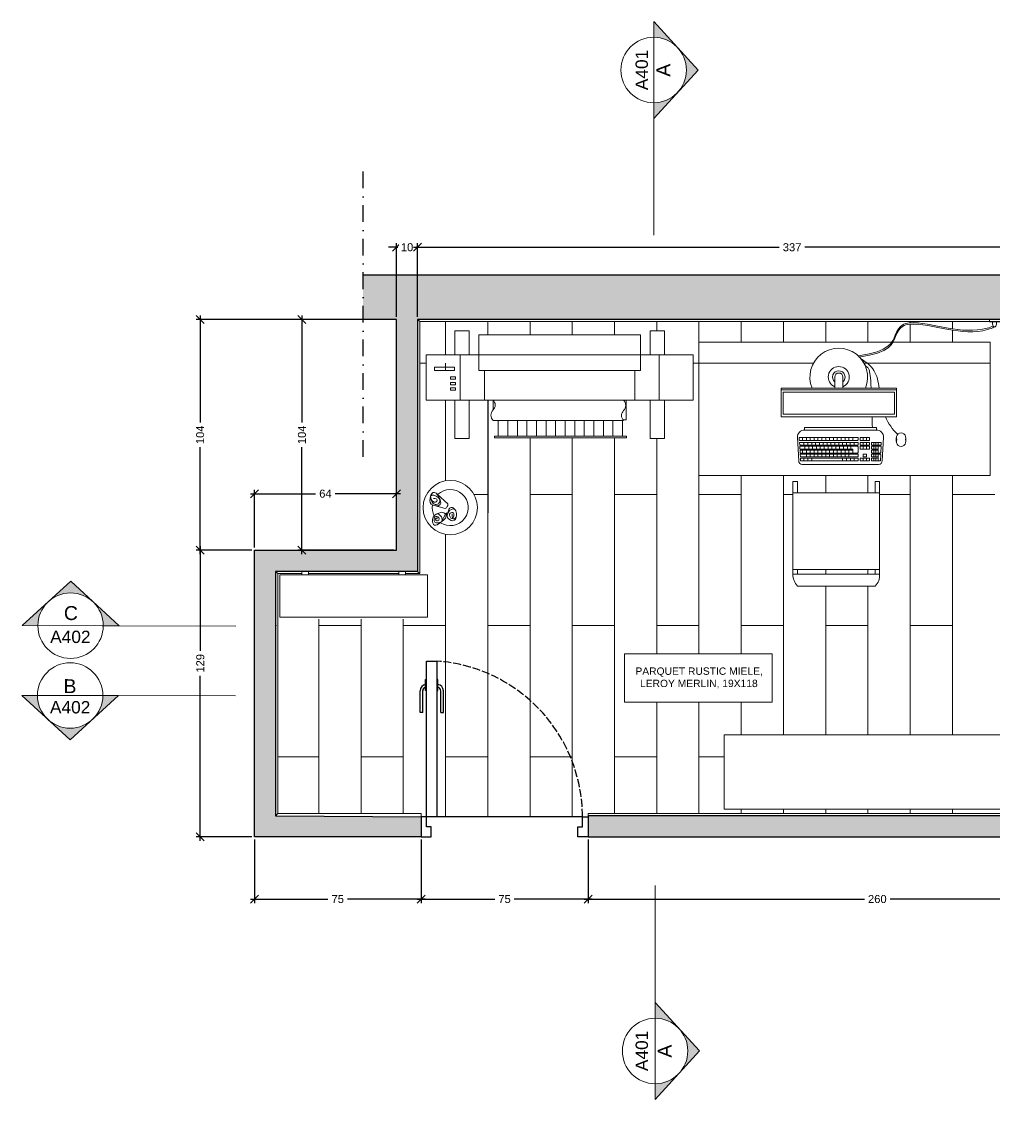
# Model space of a CAD drawing. Header units: inches. Extents: x 510 to 1880, y -819 to 1123.
# Drawn here: x 510.3 to 947.9, y 582.4 to 1067.2 of the extents above; entities that cross this region are included whole.
import ezdxf

# ---------------------------------------------------------------- set-up
doc = ezdxf.new("R2010")
doc.units = ezdxf.units.IN
doc.header["$MEASUREMENT"] = 0
doc.linetypes.add('ACAD_ISO02W100', pattern=[15, 12, -3])
doc.linetypes.add('DASHDOT', pattern=[1, 0.5, -0.25, 0, -0.25])
for name, color, linetype, lineweight in [('A-ANNO-DIMS', 3, 'Continuous', 18), ('A-ANNO-SYMB', 3, 'Continuous', 18), ('A-DETL-MCUT', 4, 'Continuous', 25), ('A-DOOR-FULL', 4, 'Continuous', 25), ('A-FURN', 8, 'Continuous', 18)]:
    doc.layers.add(name, color=color, linetype=linetype, lineweight=lineweight)
doc.layers.add('MURATURA', color=170, linetype='Continuous')
doc.layers.add('TRATTEGGIO', color=32, linetype='Continuous')
doc.styles.add('ARIAL', font='Arial.ttf')
doc.styles.get("Standard").update_dxf_attribs({"font": 'Arial.ttf'})
doc.dimstyles.new('TICK_36', dxfattribs={"dimtxt": 3.6, "dimasz": 3.6, "dimexe": 1.8, "dimexo": 1.2, "dimgap": 1.8, "dimtad": 0, "dimdec": 0, "dimzin": 0, "dimdsep": 46, "dimtxsty": 'ARIAL', "dimblk": 'OBLIQUE', "dimcen": 1.8, "dimdle": 1.8, "dimclrd": 256, "dimclrt": 256, "dimadec": 0, "dimazin": 0, "dimtfac": 1, "dimtdec": 0, "dimtmove": 1, "dimatfit": 3, "dimldrblk": 'OPEN90', "dimfxl": 1, "dimtfill": 1, "dimtolj": 1, "dimtzin": 0, "dimarcsym": 0})

# ---------------------------------------------------------------- blocks, each defined once
blk = doc.blocks.new('Sezioni')
h = blk.add_hatch(color=256)
h.dxf.hatch_style = 1
h.paths.add_polyline_path([(52264, 47221), (52418, 47221, -1), (53053, 47221), (53206, 47221), (52735, 47652)])
blk.add_lwpolyline([(52264, 47221), (53206, 47221), (52735, 47652)], close=True)
blk.add_circle((52735, 47221), 318)
blk = doc.blocks.new('_Oblique')
at = {"color": 0, "linetype": 'ByBlock', "lineweight": -2}
blk.add_line((-0.5, -0.5), (0.5, 0.5), dxfattribs=at)
blk = doc.blocks.new('*D7')
at = {"layer": 'A-ANNO-DIMS', "color": 0, "lineweight": -2, "transparency": 16777216}
for p, q in [((613.79, 829.42), (588.81, 829.42)), ((613.79, 700.49), (588.81, 700.49))]:
    blk.add_line(p, q, dxfattribs=at)
at = {"layer": 'A-ANNO-DIMS', "lineweight": -2, "transparency": 16777216}
for p, q in [((590.61, 831.22), (590.61, 784.2)), ((590.61, 698.69), (590.61, 772.99))]:
    blk.add_line(p, q, dxfattribs=at)
at = {"layer": 'Defpoints', "color": 0, "transparency": 16777216}
for p in [(590.61, 829.42), (614.99, 829.42), (614.99, 700.49)]:
    blk.add_point(p, dxfattribs=at)
at = {"layer": 'A-ANNO-DIMS', "lineweight": -2, "transparency": 16777216, "xscale": 3.6, "yscale": 3.6, "zscale": 3.6}
for p, rotation in [((590.61, 829.42), 90), ((590.61, 700.49), 270)]:
    blk.add_blockref('_Oblique', p, dxfattribs=dict(at, rotation=rotation))
at = {"layer": 'A-ANNO-DIMS', "transparency": 16777216, "insert": (590.67, 778.6), "char_height": 3.6, "attachment_point": 5, "rotation": 90, "style": 'ARIAL', "bg_fill": 3, "box_fill_scale": 1.25, "bg_fill_color": 256, "bg_fill_true_color": 13158600, "bg_fill_transparency": 0}
blk.add_mtext('\\A1;129', dxfattribs=at)
blk = doc.blocks.new('_Open90')
at = {"color": 0, "linetype": 'ByBlock', "lineweight": -2}
for p, q in [((0, 0), (-1, 0)), ((-0.5, 0.5), (0, 0)), ((0, 0), (-0.5, -0.5))]:
    blk.add_line(p, q, dxfattribs=at)
blk = doc.blocks.new('*D8')
at = {"layer": 'A-ANNO-DIMS', "color": 0, "lineweight": -2, "transparency": 16777216}
for p, q in [((677.71, 933.28), (588.81, 933.28)), ((613.79, 829.42), (588.81, 829.42))]:
    blk.add_line(p, q, dxfattribs=at)
at = {"layer": 'A-ANNO-DIMS', "lineweight": -2, "transparency": 16777216}
for p, q in [((590.61, 935.08), (590.61, 886.96)), ((590.61, 827.62), (590.61, 875.74))]:
    blk.add_line(p, q, dxfattribs=at)
at = {"layer": 'Defpoints', "color": 0, "transparency": 16777216}
for p in [(590.61, 933.28), (678.91, 933.28), (614.99, 829.42)]:
    blk.add_point(p, dxfattribs=at)
at = {"layer": 'A-ANNO-DIMS', "lineweight": -2, "transparency": 16777216, "xscale": 3.6, "yscale": 3.6, "zscale": 3.6}
for p, rotation in [((590.61, 933.28), 90), ((590.61, 829.42), 270)]:
    blk.add_blockref('_Oblique', p, dxfattribs=dict(at, rotation=rotation))
at = {"layer": 'A-ANNO-DIMS', "transparency": 16777216, "insert": (590.61, 881.35), "char_height": 3.6, "attachment_point": 5, "rotation": 90, "style": 'ARIAL', "bg_fill": 3, "box_fill_scale": 1.25, "bg_fill_color": 256, "bg_fill_true_color": 13158600, "bg_fill_transparency": 0}
blk.add_mtext('\\A1;104', dxfattribs=at)
blk = doc.blocks.new('*D9')
at = {"layer": 'A-ANNO-DIMS', "lineweight": -2, "transparency": 16777216}
for p, q in [((613.19, 854.88), (642.55, 854.88)), ((680.71, 854.88), (651.36, 854.88))]:
    blk.add_line(p, q, dxfattribs=at)
at = {"layer": 'A-ANNO-DIMS', "color": 0, "lineweight": -2, "transparency": 16777216}
for p, q in [((614.99, 830.62), (614.99, 856.68)), ((678.91, 830.62), (678.91, 856.68))]:
    blk.add_line(p, q, dxfattribs=at)
at = {"layer": 'Defpoints', "color": 0, "transparency": 16777216}
for p in [(678.91, 854.88), (614.99, 829.42), (678.91, 829.42)]:
    blk.add_point(p, dxfattribs=at)
at = {"layer": 'A-ANNO-DIMS', "lineweight": -2, "transparency": 16777216, "xscale": 3.6, "yscale": 3.6, "zscale": 3.6, "rotation": 180}
blk.add_blockref('_Oblique', (614.99, 854.88), dxfattribs=at)
at = {"layer": 'A-ANNO-DIMS', "lineweight": -2, "transparency": 16777216, "xscale": 3.6, "yscale": 3.6, "zscale": 3.6}
blk.add_blockref('_Oblique', (678.91, 854.88), dxfattribs=at)
at = {"layer": 'A-ANNO-DIMS', "transparency": 16777216, "insert": (646.95, 854.88), "char_height": 3.6, "attachment_point": 5, "style": 'ARIAL', "bg_fill": 3, "box_fill_scale": 1.25, "bg_fill_color": 256, "bg_fill_true_color": 13158600, "bg_fill_transparency": 0}
blk.add_mtext('\\A1;64', dxfattribs=at)
blk = doc.blocks.new('*D10')
at = {"layer": 'A-ANNO-DIMS', "color": 0, "lineweight": -2, "transparency": 16777216}
for p, q in [((677.71, 933.28), (634.59, 933.28)), ((677.71, 829.42), (634.59, 829.42))]:
    blk.add_line(p, q, dxfattribs=at)
at = {"layer": 'A-ANNO-DIMS', "lineweight": -2, "transparency": 16777216}
for p, q in [((636.39, 935.08), (636.39, 886.96)), ((636.39, 827.62), (636.39, 875.74))]:
    blk.add_line(p, q, dxfattribs=at)
at = {"layer": 'Defpoints', "color": 0, "transparency": 16777216}
for p in [(636.39, 933.28), (678.91, 933.28), (678.91, 829.42)]:
    blk.add_point(p, dxfattribs=at)
at = {"layer": 'A-ANNO-DIMS', "lineweight": -2, "transparency": 16777216, "xscale": 3.6, "yscale": 3.6, "zscale": 3.6}
for p, rotation in [((636.39, 933.28), 90), ((636.39, 829.42), 270)]:
    blk.add_blockref('_Oblique', p, dxfattribs=dict(at, rotation=rotation))
at = {"layer": 'A-ANNO-DIMS', "transparency": 16777216, "insert": (636.39, 881.35), "char_height": 3.6, "attachment_point": 5, "rotation": 90, "style": 'ARIAL', "bg_fill": 3, "box_fill_scale": 1.25, "bg_fill_color": 256, "bg_fill_true_color": 13158600, "bg_fill_transparency": 0}
blk.add_mtext('\\A1;104', dxfattribs=at)
blk = doc.blocks.new('*D14')
at = {"layer": 'A-ANNO-DIMS', "lineweight": -2, "transparency": 16777216}
for p, q in [((678.91, 965.71), (675.31, 965.71)), ((678.91, 965.71), (679.46, 965.71)), ((688.42, 965.71), (687.87, 965.71)), ((688.42, 965.71), (692.02, 965.71))]:
    blk.add_line(p, q, dxfattribs=at)
at = {"layer": 'A-ANNO-DIMS', "color": 0, "lineweight": -2, "transparency": 16777216}
for p, q in [((678.91, 934.48), (678.91, 967.51)), ((688.42, 934.48), (688.42, 967.51))]:
    blk.add_line(p, q, dxfattribs=at)
at = {"layer": 'Defpoints', "color": 0, "transparency": 16777216}
for p in [(678.91, 933.28), (688.42, 933.28)]:
    blk.add_point(p, dxfattribs=at)
at = {"layer": 'A-ANNO-DIMS', "lineweight": -2, "transparency": 16777216, "xscale": 3.6, "yscale": 3.6, "zscale": 3.6}
blk.add_blockref('_Oblique', (678.91, 965.71), dxfattribs=at)
at = {"layer": 'A-ANNO-DIMS', "lineweight": -2, "transparency": 16777216, "xscale": 3.6, "yscale": 3.6, "zscale": 3.6, "rotation": 180}
blk.add_blockref('_Oblique', (688.42, 965.71), dxfattribs=at)
at = {"layer": 'A-ANNO-DIMS', "transparency": 16777216, "insert": (683.67, 965.71), "char_height": 3.6, "attachment_point": 5, "style": 'ARIAL', "bg_fill": 3, "box_fill_scale": 1.25, "bg_fill_color": 256, "bg_fill_true_color": 13158600, "bg_fill_transparency": 0}
blk.add_mtext('\\A1;10', dxfattribs=at)
at = {"layer": 'Defpoints', "color": 0, "transparency": 16777216}
blk.add_point((688.42, 965.71), dxfattribs=at)
blk = doc.blocks.new('*D15')
at = {"layer": 'A-ANNO-DIMS', "lineweight": -2, "transparency": 16777216}
for p, q in [((686.62, 965.71), (851.11, 965.71)), ((1027.11, 965.71), (862.62, 965.71))]:
    blk.add_line(p, q, dxfattribs=at)
at = {"layer": 'A-ANNO-DIMS', "color": 0, "lineweight": -2, "transparency": 16777216}
for p, q in [((688.42, 934.48), (688.42, 967.51)), ((1025.31, 934.48), (1025.31, 967.51))]:
    blk.add_line(p, q, dxfattribs=at)
at = {"layer": 'Defpoints', "color": 0, "transparency": 16777216}
for p in [(1025.31, 965.71), (688.42, 933.28), (1025.31, 933.28)]:
    blk.add_point(p, dxfattribs=at)
at = {"layer": 'A-ANNO-DIMS', "lineweight": -2, "transparency": 16777216, "xscale": 3.6, "yscale": 3.6, "zscale": 3.6, "rotation": 180}
blk.add_blockref('_Oblique', (688.42, 965.71), dxfattribs=at)
at = {"layer": 'A-ANNO-DIMS', "lineweight": -2, "transparency": 16777216, "xscale": 3.6, "yscale": 3.6, "zscale": 3.6}
blk.add_blockref('_Oblique', (1025.31, 965.71), dxfattribs=at)
at = {"layer": 'A-ANNO-DIMS', "transparency": 16777216, "insert": (856.87, 965.71), "char_height": 3.6, "attachment_point": 5, "style": 'ARIAL', "bg_fill": 3, "box_fill_scale": 1.25, "bg_fill_color": 256, "bg_fill_true_color": 13158600, "bg_fill_transparency": 0}
blk.add_mtext('\\A1;337', dxfattribs=at)
blk = doc.blocks.new('*D24')
at = {"layer": 'A-ANNO-DIMS', "color": 0, "lineweight": -2, "transparency": 16777216}
for p, q in [((614.99, 699.29), (614.99, 670.76)), ((689.99, 699.29), (689.99, 670.76))]:
    blk.add_line(p, q, dxfattribs=at)
at = {"layer": 'A-ANNO-DIMS', "lineweight": -2, "transparency": 16777216}
for p, q in [((613.19, 672.56), (648.11, 672.56)), ((691.79, 672.56), (656.87, 672.56))]:
    blk.add_line(p, q, dxfattribs=at)
at = {"layer": 'Defpoints', "color": 0, "transparency": 16777216}
for p in [(614.99, 700.49), (689.99, 700.49), (689.99, 672.56)]:
    blk.add_point(p, dxfattribs=at)
at = {"layer": 'A-ANNO-DIMS', "lineweight": -2, "transparency": 16777216, "xscale": 3.6, "yscale": 3.6, "zscale": 3.6, "rotation": 180}
blk.add_blockref('_Oblique', (614.99, 672.56), dxfattribs=at)
at = {"layer": 'A-ANNO-DIMS', "lineweight": -2, "transparency": 16777216, "xscale": 3.6, "yscale": 3.6, "zscale": 3.6}
blk.add_blockref('_Oblique', (689.99, 672.56), dxfattribs=at)
at = {"layer": 'A-ANNO-DIMS', "transparency": 16777216, "insert": (652.49, 672.56), "char_height": 3.6, "attachment_point": 5, "style": 'ARIAL', "bg_fill": 3, "box_fill_scale": 1.25, "bg_fill_color": 256, "bg_fill_true_color": 13158600, "bg_fill_transparency": 0}
blk.add_mtext('\\A1;75', dxfattribs=at)
blk = doc.blocks.new('*D25')
at = {"layer": 'A-ANNO-DIMS', "color": 0, "lineweight": -2, "transparency": 16777216}
for p, q in [((689.99, 699.29), (689.99, 670.76)), ((765.06, 699.29), (765.06, 670.76))]:
    blk.add_line(p, q, dxfattribs=at)
at = {"layer": 'A-ANNO-DIMS', "lineweight": -2, "transparency": 16777216}
for p, q in [((688.19, 672.56), (723.15, 672.56)), ((766.86, 672.56), (731.9, 672.56))]:
    blk.add_line(p, q, dxfattribs=at)
at = {"layer": 'Defpoints', "color": 0, "transparency": 16777216}
for p in [(689.99, 700.49), (765.06, 700.49), (765.06, 672.56)]:
    blk.add_point(p, dxfattribs=at)
at = {"layer": 'A-ANNO-DIMS', "lineweight": -2, "transparency": 16777216, "xscale": 3.6, "yscale": 3.6, "zscale": 3.6, "rotation": 180}
blk.add_blockref('_Oblique', (689.99, 672.56), dxfattribs=at)
at = {"layer": 'A-ANNO-DIMS', "lineweight": -2, "transparency": 16777216, "xscale": 3.6, "yscale": 3.6, "zscale": 3.6}
blk.add_blockref('_Oblique', (765.06, 672.56), dxfattribs=at)
at = {"layer": 'A-ANNO-DIMS', "transparency": 16777216, "insert": (727.53, 672.56), "char_height": 3.6, "attachment_point": 5, "style": 'ARIAL', "bg_fill": 3, "box_fill_scale": 1.25, "bg_fill_color": 256, "bg_fill_true_color": 13158600, "bg_fill_transparency": 0}
blk.add_mtext('\\A1;75', dxfattribs=at)
blk = doc.blocks.new('*D26')
at = {"layer": 'A-ANNO-DIMS', "color": 0, "lineweight": -2, "transparency": 16777216}
for p, q in [((765.06, 699.29), (765.06, 670.76)), ((1025.31, 699.29), (1025.31, 670.76))]:
    blk.add_line(p, q, dxfattribs=at)
at = {"layer": 'A-ANNO-DIMS', "lineweight": -2, "transparency": 16777216}
for p, q in [((763.26, 672.56), (889.36, 672.56)), ((1027.11, 672.56), (901.02, 672.56))]:
    blk.add_line(p, q, dxfattribs=at)
at = {"layer": 'Defpoints', "color": 0, "transparency": 16777216}
for p in [(765.06, 700.49), (1025.31, 700.49), (1025.31, 672.56)]:
    blk.add_point(p, dxfattribs=at)
at = {"layer": 'A-ANNO-DIMS', "lineweight": -2, "transparency": 16777216, "xscale": 3.6, "yscale": 3.6, "zscale": 3.6, "rotation": 180}
blk.add_blockref('_Oblique', (765.06, 672.56), dxfattribs=at)
at = {"layer": 'A-ANNO-DIMS', "lineweight": -2, "transparency": 16777216, "xscale": 3.6, "yscale": 3.6, "zscale": 3.6}
blk.add_blockref('_Oblique', (1025.31, 672.56), dxfattribs=at)
at = {"layer": 'A-ANNO-DIMS', "transparency": 16777216, "insert": (895.19, 672.56), "char_height": 3.6, "attachment_point": 5, "style": 'ARIAL', "bg_fill": 3, "box_fill_scale": 1.25, "bg_fill_color": 256, "bg_fill_true_color": 13158600, "bg_fill_transparency": 0}
blk.add_mtext('\\A1;260', dxfattribs=at)

msp = doc.modelspace()

# ---------------------------------------------------------------- hatches: boundary and pattern name
at = {"layer": 'MURATURA'}
h = msp.add_hatch(color=5, dxfattribs=at)
h.dxf.hatch_style = 1
h.paths.add_polyline_path([(1034.92, 720.31), (1034.92, 720.31), (1025.31, 720.51), (1025.31, 710), (765.06, 710), (765.06, 700.49), (1025.31, 700.49), (1025.31, 622.92), (1034.92, 622.92)])
h.paths.add_polyline_path([(1025.31, 813.17), (1034.92, 813.17), (1034.92, 933.28), (1056.24, 933.28), (1056.24, 953.29), (663.88, 953.3), (663.88, 933.28), (678.91, 933.28), (678.91, 829.42), (614.99, 829.42), (614.99, 700.49), (689.99, 700.49), (689.99, 709.5), (624.5, 710), (624.5, 819.91), (688.42, 819.91), (688.42, 933.28), (1025.31, 933.28)])

# ---------------------------------------------------------------- linework, layer by layer
at = {"layer": 'A-ANNO-SYMB'}
for p, q in [((794.61, 971.08), (794.61, 1031.25)), ((606.65, 795.31), (546.48, 795.48)), ((546.3, 764.09), (606.48, 763.92)), ((795.22, 618.41), (795.22, 678.59))]:
    msp.add_line(p, q, dxfattribs=at)
at = {"layer": 'A-ANNO-SYMB', "color": 6}
msp.add_lwpolyline([(781.45, 761.08), (847.91, 761.08), (847.91, 782.86), (781.45, 782.86)], close=True, dxfattribs=at)
at = {"layer": 'A-DETL-MCUT', "color": 1}
for points in [[(663.88, 953.3), (1056.24, 953.29), (1056.24, 933.28), (1034.92, 933.28), (1034.92, 813.17), (1025.31, 813.17), (1025.31, 933.28), (688.42, 933.28), (688.42, 819.91), (624.5, 819.91), (624.5, 710), (689.99, 709.5), (689.99, 700.49), (614.99, 700.49), (614.99, 829.42), (678.91, 829.42), (678.91, 933.28), (663.88, 933.28)], [(1034.92, 622.92), (1034.92, 720.51), (1025.31, 720.51), (1025.31, 710), (765.06, 710), (765.06, 700.49), (1025.31, 700.49), (1025.31, 622.92)]]:
    msp.add_lwpolyline(points, dxfattribs=at)
at = {"layer": 'A-DOOR-FULL', "color": 6}
for p, q in [((692.04, 766.32), (692.04, 771.32)), ((692.04, 771.32), (692.49, 771.32)), ((697.5, 771.32), (697, 771.32)), ((697.5, 766.32), (697.5, 771.32)), ((689.54, 756.47), (689.54, 766.17)), ((690.74, 756.47), (690.74, 766.36)), ((692.49, 766.32), (692.04, 766.32)), ((697, 766.32), (697.5, 766.32)), ((698.8, 756.47), (698.8, 766.36)), ((700, 756.47), (700, 766.17)), ((690.74, 756.47), (689.54, 756.47)), ((698.8, 756.47), (700, 756.47))]:
    msp.add_line(p, q, dxfattribs=at)
at = {"layer": 'A-DOOR-FULL', "color": 2}
msp.add_line((762.56, 709.5), (692.49, 709.5), dxfattribs=at)
for points in [[(697, 779.57), (697, 709.5), (692.49, 709.5), (692.49, 779.57), (697, 779.57)], [(692.49, 709.5), (689.99, 709.5), (689.99, 700.49), (694.49, 700.49), (694.49, 705), (692.49, 705), (692.49, 709.5)], [(762.56, 709.5), (765.06, 709.5), (765.06, 700.49), (760.56, 700.49), (760.56, 705), (762.56, 705), (762.56, 709.5)]]:
    msp.add_lwpolyline(points, dxfattribs=at)
at = {"layer": 'A-DOOR-FULL', "color": 252, "linetype": 'ACAD_ISO02W100', "ltscale": 0.3}
msp.add_arc((692.22, 709.4), 70.34, 0.0864, 86.1093, dxfattribs=at)
at = {"layer": 'A-DOOR-FULL', "color": 6}
for centre, radius, start, end in [((692.54, 766.17), 3, 99.5941, 180), ((692.31, 766.27), 1.57, 99.7203, 183.5226), ((697, 766.17), 3, 0, 80.4059), ((697.23, 766.27), 1.57, 356.4774, 80.2797)]:
    msp.add_arc(centre, radius, start, end, dxfattribs=at)
at = {"layer": 'A-FURN', "color": 252}
for p, q in [((688.42, 933.28), (689.42, 932.28)), ((814.91, 863.01), (814.91, 923.01)), ((814.91, 923.01), (901.68, 923.01)), ((902.24, 923.01), (945.91, 923.01)), ((945.91, 923.01), (945.91, 863.01)), ((715.91, 917.34), (715.91, 910.27)), ((788.72, 917.34), (788.72, 910.27)), ((814.91, 913.58), (866.49, 913.58)), ((889.02, 913.58), (928.98, 913.58)), ((928.98, 913.58), (945.91, 913.58)), ((788.72, 910.27), (715.91, 910.27)), ((718.48, 910.27), (718.48, 896.97)), ((786.15, 910.27), (786.15, 896.97)), ((724.69, 887.8), (724.69, 880.8)), ((728.99, 887.8), (728.99, 880.8)), ((733.29, 887.8), (733.29, 880.8)), ((737.59, 887.8), (737.59, 880.8)), ((741.89, 887.8), (741.89, 880.8)), ((746.19, 887.8), (746.19, 880.8)), ((750.49, 887.8), (750.49, 880.8)), ((754.79, 887.8), (754.79, 880.8)), ((759.09, 887.8), (759.09, 880.8)), ((763.39, 887.8), (763.39, 880.8)), ((767.69, 887.8), (767.69, 880.8)), ((771.99, 887.8), (771.99, 880.8)), ((776.29, 887.8), (776.29, 880.8)), ((780.59, 887.8), (780.59, 880.8)), ((945.91, 863.01), (814.91, 863.01)), ((857.22, 818.61), (857.22, 860.29)), ((857.22, 860.29), (859.22, 860.29)), ((859.22, 860.29), (859.22, 855.27)), ((894.22, 860.29), (894.22, 855.27)), ((894.22, 860.29), (896.22, 860.29)), ((896.22, 860.29), (896.22, 817.58)), ((702.04, 850.29), (697.23, 854.63)), ((894.22, 855.27), (857.22, 855.27)), ((857.22, 855.27), (896.22, 855.27)), ((700.83, 848.26), (695.38, 849.66)), ((704.45, 848.57), (705.39, 847.44)), ((699.36, 846.52), (697.05, 845.79)), ((699.22, 842.33), (700.93, 845.62)), ((700.93, 845.62), (701.56, 846.34)), ((701.56, 846.34), (700.97, 843.89)), ((702.68, 848.17), (701.81, 845.72)), ((624.5, 819.91), (625.5, 818.91)), ((636.39, 818.41), (636.39, 819.91)), ((639.39, 819.91), (639.39, 818.41)), ((679.93, 819.91), (679.93, 818.41)), ((682.93, 818.41), (682.93, 819.91)), ((688.42, 819.91), (689.42, 818.91)), ((896.22, 820.81), (857.22, 820.81)), ((859.23, 820.81), (859.23, 818.61)), ((894.23, 820.81), (894.23, 818.61)), ((894.23, 820.81), (896.22, 820.81)), ((626.39, 799.41), (626.39, 818.41)), ((626.39, 818.41), (660.38, 818.41)), ((660.38, 818.41), (692.93, 818.41)), ((692.93, 818.41), (692.93, 799.41)), ((896.22, 818.61), (857.22, 818.61)), ((894.23, 818.61), (896.22, 818.61)), ((894.23, 813.29), (859.23, 813.29)), ((660.38, 799.41), (626.39, 799.41)), ((692.93, 799.41), (660.38, 799.41)), ((624.5, 710), (625.5, 711)), ((1024.31, 711), (765.06, 711)), ((765.06, 711), (765.06, 710))]:
    msp.add_line(p, q, dxfattribs=at)
at = {"layer": 'A-FURN', "color": 5}
for p, q in [((928.98, 923.01), (928.98, 928.42)), ((928.98, 923.01), (928.98, 928.42)), ((689.42, 913.58), (692.31, 913.58)), ((692.31, 913.58), (689.42, 913.58)), ((700.98, 910.3), (700.98, 913.58)), ((814.98, 913.58), (812.31, 913.58)), ((812.31, 913.58), (814.98, 913.58)), ((700.98, 860.66), (700.98, 896.97)), ((700.98, 860.66), (700.98, 896.97)), ((719.98, 854.58), (719.95, 896.83)), ((719.98, 795.58), (720.09, 896.83)), ((738.98, 795.58), (738.98, 879.94)), ((738.98, 854.58), (738.98, 879.94)), ((757.98, 854.58), (757.98, 879.94)), ((757.98, 795.58), (757.98, 879.94)), ((776.98, 795.58), (776.98, 879.94)), ((776.98, 854.58), (776.98, 879.94)), ((795.98, 795.58), (795.98, 879.65)), ((795.98, 854.58), (795.98, 879.65)), ((814.98, 795.58), (814.98, 863.01)), ((814.98, 854.58), (814.98, 863.01)), ((833.98, 854.58), (833.98, 863.01)), ((833.98, 795.58), (833.98, 863.01)), ((852.98, 795.58), (852.98, 863.01)), ((852.98, 854.58), (852.98, 863.01)), ((871.98, 855.27), (871.98, 863.01)), ((871.98, 855.27), (871.98, 863.01)), ((890.98, 855.27), (890.98, 863.01)), ((890.98, 855.27), (890.98, 863.01)), ((909.98, 854.58), (909.98, 863.01)), ((909.98, 795.58), (909.98, 863.01)), ((928.98, 795.58), (928.98, 863.01)), ((928.98, 854.58), (928.98, 863.01)), ((719.98, 854.58), (713.75, 854.58)), ((713.75, 854.58), (719.98, 854.58)), ((719.98, 736.58), (719.98, 854.58)), ((738.98, 854.58), (757.98, 854.58)), ((757.98, 854.58), (738.98, 854.58)), ((738.98, 736.58), (738.98, 854.58)), ((757.98, 736.58), (757.98, 854.58)), ((776.98, 854.58), (795.98, 854.58)), ((795.98, 854.58), (776.98, 854.58)), ((776.98, 736.58), (776.98, 854.58)), ((795.98, 782.86), (795.98, 854.58)), ((814.98, 854.58), (833.98, 854.58)), ((833.98, 854.58), (814.98, 854.58)), ((814.98, 782.86), (814.98, 854.58)), ((833.98, 782.86), (833.98, 854.58)), ((852.98, 854.58), (857.22, 854.58)), ((857.22, 854.58), (852.98, 854.58)), ((852.98, 746.45), (852.98, 854.58)), ((896.22, 854.58), (909.98, 854.58)), ((909.98, 854.58), (896.22, 854.58)), ((909.98, 746.45), (909.98, 854.58)), ((928.98, 854.58), (947.98, 854.58)), ((947.98, 854.58), (928.98, 854.58)), ((928.98, 746.45), (928.98, 854.58)), ((700.98, 795.58), (700.98, 836.6)), ((700.98, 736.58), (700.98, 836.6)), ((624.98, 819.43), (624.98, 819.91)), ((624.98, 819.43), (624.98, 819.91)), ((871.98, 818.61), (871.98, 820.81)), ((871.98, 818.61), (871.98, 820.81)), ((890.98, 818.61), (890.98, 820.81)), ((890.98, 818.61), (890.98, 820.81)), ((871.98, 795.58), (871.98, 813.29)), ((871.98, 746.45), (871.98, 813.29)), ((890.98, 795.58), (890.98, 813.29)), ((890.98, 746.45), (890.98, 813.29)), ((624.98, 795.58), (624.5, 795.58)), ((624.5, 795.58), (624.98, 795.58)), ((643.98, 795.58), (643.98, 798.41)), ((643.98, 736.58), (643.98, 798.41)), ((643.98, 795.58), (662.98, 795.58)), ((662.98, 795.58), (643.98, 795.58)), ((643.98, 711), (643.98, 795.58)), ((662.98, 795.58), (662.98, 798.41)), ((662.98, 736.58), (662.98, 798.41)), ((662.98, 711), (662.98, 795.58)), ((681.98, 795.58), (681.98, 798.41)), ((681.98, 736.58), (681.98, 798.41)), ((681.98, 795.58), (700.98, 795.58)), ((700.98, 795.58), (681.98, 795.58)), ((681.98, 711), (681.98, 795.58)), ((700.98, 709.5), (700.98, 795.58)), ((719.98, 795.58), (738.98, 795.58)), ((719.98, 709.5), (719.98, 795.58)), ((738.98, 795.58), (719.98, 795.58)), ((738.98, 709.5), (738.98, 795.58)), ((757.98, 795.58), (776.98, 795.58)), ((776.98, 795.58), (757.98, 795.58)), ((757.98, 709.5), (757.98, 795.58)), ((776.98, 711), (776.98, 795.58)), ((795.98, 795.58), (814.98, 795.58)), ((814.98, 795.58), (795.98, 795.58)), ((795.98, 782.86), (795.98, 795.58)), ((814.98, 782.86), (814.98, 795.58)), ((833.98, 795.58), (852.98, 795.58)), ((852.98, 795.58), (833.98, 795.58)), ((833.98, 782.86), (833.98, 795.58)), ((852.98, 746.45), (852.98, 795.58)), ((871.98, 795.58), (890.98, 795.58)), ((890.98, 795.58), (871.98, 795.58)), ((871.98, 746.45), (871.98, 795.58)), ((890.98, 746.45), (890.98, 795.58)), ((909.98, 795.58), (928.98, 795.58)), ((928.98, 795.58), (909.98, 795.58)), ((909.98, 746.45), (909.98, 795.58)), ((928.98, 746.45), (928.98, 795.58)), ((795.98, 736.58), (795.98, 761.08)), ((795.98, 711), (795.98, 761.08)), ((814.98, 736.58), (814.98, 761.08)), ((814.98, 711), (814.98, 761.08)), ((833.98, 746.45), (833.98, 761.08)), ((833.98, 746.45), (833.98, 761.08)), ((625.5, 736.58), (643.98, 736.58)), ((643.98, 736.58), (625.5, 736.58)), ((643.98, 711), (643.98, 736.58)), ((662.98, 736.58), (681.98, 736.58)), ((681.98, 736.58), (662.98, 736.58)), ((662.98, 711), (662.98, 736.58)), ((681.98, 711), (681.98, 736.58)), ((700.98, 736.58), (719.98, 736.58)), ((719.98, 736.58), (700.98, 736.58)), ((700.98, 709.5), (700.98, 736.58)), ((719.98, 709.5), (719.98, 736.58)), ((738.98, 736.58), (757.98, 736.58)), ((757.98, 736.58), (738.98, 736.58)), ((738.98, 709.5), (738.98, 736.58)), ((757.98, 709.5), (757.98, 736.58)), ((776.98, 736.58), (795.98, 736.58)), ((795.98, 736.58), (776.98, 736.58)), ((776.98, 711), (776.98, 736.58)), ((795.98, 711), (795.98, 736.58)), ((814.98, 736.58), (826.3, 736.58)), ((826.3, 736.58), (814.98, 736.58)), ((814.98, 711), (814.98, 736.58)), ((833.98, 711), (833.98, 713.02)), ((833.98, 711), (833.98, 713.02)), ((852.98, 711), (852.98, 713.02)), ((852.98, 711), (852.98, 713.02)), ((871.98, 711), (871.98, 713.02)), ((871.98, 711), (871.98, 713.02)), ((890.98, 711), (890.98, 713.02)), ((890.98, 711), (890.98, 713.02)), ((909.98, 711), (909.98, 713.02)), ((909.98, 711), (909.98, 713.02)), ((928.98, 711), (928.98, 713.02)), ((928.98, 711), (928.98, 713.02)), ((624.98, 710), (624.98, 710.48)), ((624.98, 710), (624.98, 710.48))]:
    msp.add_line(p, q, dxfattribs=at)
at = {"layer": 'A-FURN', "color": 3}
for p, q in [((876.01, 902.35), (876.01, 907.32)), ((879.7, 907.32), (879.7, 902.35)), ((903.82, 902.35), (851.9, 902.35)), ((851.9, 902.35), (851.9, 889.44)), ((903.82, 902.35), (903.82, 889.44)), ((903.82, 901.52), (851.9, 901.52)), ((902.86, 900.6), (852.86, 900.6)), ((852.86, 900.6), (852.86, 890.61)), ((902.86, 900.6), (902.86, 890.61)), ((903.82, 889.44), (851.9, 889.44)), ((902.86, 890.61), (852.86, 890.61)), ((862.44, 884.66), (894.79, 884.66)), ((862.44, 884.66), (862.44, 883.52)), ((862.44, 883.52), (894.79, 883.52)), ((894.79, 884.66), (894.79, 883.52)), ((859.27, 880.18), (859.84, 869.61)), ((860.06, 879.95), (860.11, 879.04)), ((860.24, 880.14), (886.34, 880.14)), ((860.25, 877.76), (860.3, 876.85)), ((860.29, 878.87), (886.34, 878.87)), ((860.43, 877.95), (886.34, 877.95)), ((861.54, 878.87), (861.54, 880.14)), ((862.17, 876.68), (862.17, 877.95)), ((863.3, 878.87), (863.3, 880.14)), ((863.93, 876.68), (863.93, 877.95)), ((865.04, 878.87), (865.04, 880.14)), ((865.67, 876.68), (865.67, 877.95)), ((866.77, 878.87), (866.77, 880.14)), ((867.4, 876.68), (867.4, 877.95)), ((868.51, 878.87), (868.51, 880.14)), ((869.14, 876.68), (869.14, 877.95)), ((870.25, 878.87), (870.25, 880.14)), ((870.88, 876.68), (870.88, 877.95)), ((871.98, 878.87), (871.98, 880.14)), ((872.61, 876.68), (872.61, 877.95)), ((873.72, 878.87), (873.72, 880.14)), ((874.35, 876.68), (874.35, 877.95)), ((875.46, 878.87), (875.46, 880.14)), ((876.09, 876.68), (876.09, 877.95)), ((877.19, 878.87), (877.19, 880.14)), ((877.82, 876.68), (877.82, 877.95)), ((878.93, 878.87), (878.93, 880.14)), ((879.56, 876.68), (879.56, 877.95)), ((880.67, 878.87), (880.67, 880.14)), ((881.3, 876.68), (881.3, 877.95)), ((882.4, 878.87), (882.4, 880.14)), ((883.03, 876.68), (883.03, 877.95)), ((884.14, 878.87), (884.14, 880.14)), ((884.77, 876.68), (884.77, 877.95)), ((886.52, 879.05), (886.52, 879.96)), ((886.52, 876.86), (886.52, 877.77)), ((887.44, 879.05), (887.44, 879.96)), ((887.44, 876.86), (887.44, 877.77)), ((887.62, 880.14), (891.54, 880.14)), ((887.62, 878.87), (891.54, 878.87)), ((887.62, 877.95), (891.54, 877.95)), ((888.86, 878.87), (888.86, 880.14)), ((888.86, 876.68), (888.86, 877.95)), ((890.29, 878.87), (890.29, 880.14)), ((890.29, 876.68), (890.29, 877.95)), ((891.72, 879.05), (891.72, 879.96)), ((891.72, 876.86), (891.72, 877.77)), ((892.64, 876.86), (892.64, 877.77)), ((892.82, 877.95), (896.8, 877.95)), ((893.61, 876.68), (893.61, 877.95)), ((894.59, 876.68), (894.59, 877.95)), ((895.57, 876.68), (895.57, 877.95)), ((896.98, 877.76), (896.94, 876.85)), ((897.96, 880.18), (897.39, 869.61)), ((903.74, 878.3), (903.74, 880.07)), ((908, 880.07), (908, 878.3)), ((860.35, 876.01), (860.4, 875.1)), ((860.44, 874.25), (860.49, 873.34)), ((860.48, 876.68), (886.34, 876.68)), ((860.53, 876.2), (886.34, 876.2)), ((860.57, 874.93), (884.14, 874.93)), ((860.62, 874.44), (884.14, 874.44)), ((860.67, 873.17), (886.34, 873.17)), ((860.72, 872.68), (886.34, 872.68)), ((861.54, 873.17), (861.54, 874.44)), ((862.62, 874.93), (862.62, 876.2)), ((863.3, 873.17), (863.3, 874.44)), ((863.3, 871.41), (863.3, 872.68)), ((864.35, 874.93), (864.35, 876.2)), ((865.04, 873.17), (865.04, 874.44)), ((865.04, 871.41), (865.04, 872.68)), ((866.09, 874.93), (866.09, 876.2)), ((866.77, 873.17), (866.77, 874.44)), ((866.77, 871.41), (866.77, 872.68)), ((867.83, 874.93), (867.83, 876.2)), ((868.51, 873.17), (868.51, 874.44)), ((868.51, 871.41), (868.51, 872.68)), ((869.56, 874.93), (869.56, 876.2)), ((870.25, 873.17), (870.25, 874.44)), ((870.25, 871.41), (870.25, 872.68)), ((871.3, 874.93), (871.3, 876.2)), ((871.98, 873.17), (871.98, 874.44)), ((871.98, 871.41), (871.98, 872.68)), ((873.03, 874.93), (873.03, 876.2)), ((873.72, 873.17), (873.72, 874.44)), ((873.72, 871.41), (873.72, 872.68)), ((874.77, 874.93), (874.77, 876.2)), ((875.46, 873.17), (875.46, 874.44)), ((875.46, 871.41), (875.46, 872.68)), ((876.51, 874.93), (876.51, 876.2)), ((877.19, 873.17), (877.19, 874.44)), ((877.19, 871.41), (877.19, 872.68)), ((878.24, 874.93), (878.24, 876.2)), ((878.93, 873.17), (878.93, 874.44)), ((878.93, 871.41), (878.93, 872.68)), ((879.98, 874.93), (879.98, 876.2)), ((880.67, 873.17), (880.67, 874.44)), ((880.67, 871.41), (880.67, 872.68)), ((881.72, 874.93), (881.72, 876.2)), ((882.4, 873.17), (882.4, 874.44)), ((882.4, 871.41), (882.4, 872.68)), ((883.23, 874.93), (883.23, 876.2)), ((884.14, 873.17), (884.14, 874.93)), ((886.52, 873.35), (886.52, 876.02)), ((887.44, 875.11), (887.44, 876.02)), ((887.62, 876.68), (891.54, 876.68)), ((887.62, 876.2), (891.54, 876.2)), ((887.62, 874.93), (891.54, 874.93)), ((888.86, 874.93), (888.86, 876.2)), ((889.04, 872.68), (890.11, 872.68)), ((890.29, 874.93), (890.29, 876.2)), ((891.72, 875.11), (891.72, 876.02)), ((892.64, 875.11), (892.64, 876.02)), ((892.64, 873.35), (892.64, 874.26)), ((892.82, 876.68), (896.76, 876.68)), ((892.82, 876.2), (896.71, 876.2)), ((892.82, 874.93), (895.57, 874.93)), ((892.82, 874.44), (895.57, 874.44)), ((892.82, 873.17), (896.57, 873.17)), ((892.82, 872.68), (896.52, 872.68)), ((893.61, 874.93), (893.61, 876.2)), ((893.61, 873.17), (893.61, 874.44)), ((893.61, 871.41), (893.61, 872.68)), ((894.59, 874.93), (894.59, 876.2)), ((894.59, 873.17), (894.59, 874.44)), ((894.59, 871.41), (894.59, 872.68)), ((895.57, 873.17), (895.57, 876.2)), ((895.57, 869.66), (895.57, 872.68)), ((896.89, 876.01), (896.75, 873.34)), ((860.54, 872.49), (860.59, 871.58)), ((860.63, 870.74), (860.68, 869.83)), ((860.76, 871.41), (886.34, 871.41)), ((860.81, 870.93), (886.34, 870.93)), ((860.86, 869.66), (886.34, 869.66)), ((861.43, 868.03), (895.8, 868.03)), ((862.21, 869.66), (862.21, 870.93)), ((863.97, 869.66), (863.97, 870.93)), ((865.71, 869.66), (865.71, 870.93)), ((879.6, 869.66), (879.6, 870.93)), ((881.34, 869.66), (881.34, 870.93)), ((883.07, 869.66), (883.07, 870.93)), ((884.81, 869.66), (884.81, 870.93)), ((886.52, 871.59), (886.52, 872.5)), ((886.52, 869.84), (886.52, 870.75)), ((887.44, 869.84), (887.44, 870.75)), ((887.62, 870.93), (891.54, 870.93)), ((887.62, 869.66), (891.54, 869.66)), ((888.86, 871.59), (888.86, 872.5)), ((888.86, 869.66), (888.86, 870.93)), ((889.04, 871.41), (890.11, 871.41)), ((890.29, 871.59), (890.29, 872.5)), ((890.29, 869.66), (890.29, 870.93)), ((891.72, 869.84), (891.72, 870.75)), ((892.64, 871.59), (892.64, 872.5)), ((892.64, 869.84), (892.64, 870.75)), ((892.82, 871.41), (895.57, 871.41)), ((892.82, 870.93), (895.57, 870.93)), ((892.82, 869.66), (896.38, 869.66)), ((893.61, 869.66), (893.61, 870.93)), ((894.59, 869.66), (894.59, 870.93)), ((896.7, 872.49), (896.56, 869.83))]:
    msp.add_line(p, q, dxfattribs=at)
at = {"layer": 'A-FURN', "color": 252}
for points in [[(1024.31, 932.28), (1024.31, 932.28), (689.42, 932.28), (689.42, 932.28), (689.42, 819.91), (689.42, 818.91), (682.93, 818.91)], [(705.13, 917.34), (705.13, 928.19), (711.64, 928.19), (711.64, 917.34)], [(799.49, 917.34), (799.49, 928.19), (792.99, 928.19), (792.99, 917.34)], [(711.64, 896.97), (711.64, 879.65), (705.13, 879.65), (705.13, 896.97)], [(780.83, 888.06), (782.25, 888.06), (782.25, 896.97), (722.37, 896.97), (722.37, 892.54)], [(792.99, 896.97), (792.99, 879.65), (799.49, 879.65), (799.49, 896.97)], [(636.39, 818.91), (625.5, 818.91), (625.5, 818.91), (625.5, 711), (625.5, 711), (689.99, 711), (689.99, 709.5)], [(679.93, 818.91), (639.39, 818.91)]]:
    msp.add_lwpolyline(points, dxfattribs=at)
for points in [[(788.72, 917.34), (715.91, 917.34), (715.91, 926.26), (788.72, 926.26)], [(812.31, 917.34), (692.31, 917.34), (692.31, 896.97), (812.31, 896.97)], [(692.31, 917.34), (707.52, 917.34), (707.52, 896.97), (692.31, 896.97)], [(812.31, 917.34), (797.1, 917.34), (797.1, 896.97), (812.31, 896.97)], [(704.94, 911.73), (695.95, 911.73), (695.95, 910.3), (704.94, 910.3)], [(705.43, 907.43), (703.21, 907.43), (703.21, 906.39), (705.43, 906.39)], [(705.43, 904.96), (703.21, 904.96), (703.21, 903.91), (705.43, 903.91)], [(705.43, 902.48), (703.21, 902.48), (703.21, 901.44), (705.43, 901.44)], [(782.31, 880.8), (722.97, 880.8), (722.97, 879.94), (782.31, 879.94)], [(977.46, 713.02), (977.46, 746.45), (826.3, 746.45), (826.3, 713.02)]]:
    msp.add_lwpolyline(points, close=True, dxfattribs=at)
msp.add_lwpolyline([(722.37, 887.8), (781.07, 887.8, -0.424527), (781.07, 892.23, 0.404946), (781.07, 896.97), (722.37, 896.97, -0.424527), (722.37, 892.54, 0.404946)], format="xyb", close=True, dxfattribs=at)
msp.add_circle((703.09, 848.63), 12.21, dxfattribs=at)
at = {"layer": 'A-FURN', "color": 3}
for centre, radius, start, end in [((877.86, 907.32), 12.98, 337.4598, 202.5402), ((877.86, 907.32), 4.73, 292.9581, 247.0419), ((877.86, 907.32), 2.81, 311.0987, 228.9013), ((877.86, 907.32), 1.84, 0, 180), ((862.44, 880.35), 3.17, 90, 183.0941), ((894.79, 880.35), 3.17, 356.9059, 90), ((860.24, 879.96), 0.18, 90, 183.0941), ((860.29, 879.05), 0.18, 183.0941, 270), ((860.43, 877.77), 0.18, 90, 183.0941), ((886.34, 879.96), 0.18, 360, 90), ((886.34, 879.05), 0.18, 270, 360), ((886.34, 877.77), 0.18, 360, 90), ((887.62, 879.96), 0.18, 90, 180), ((887.62, 879.05), 0.18, 180, 270), ((887.62, 877.77), 0.18, 90, 180), ((891.54, 879.96), 0.18, 360, 90), ((891.54, 879.05), 0.18, 270, 360), ((891.54, 877.77), 0.18, 360, 90), ((892.82, 877.77), 0.18, 90, 180), ((896.8, 877.77), 0.18, 356.9059, 90), ((905.87, 880.07), 2.13, 335.5382, 204.4618), ((905.87, 878.3), 2.13, 155.5382, 24.4618), ((860.48, 876.86), 0.18, 183.0941, 270), ((860.53, 876.02), 0.18, 90, 183.0941), ((860.57, 875.11), 0.18, 183.0941, 270), ((860.62, 874.26), 0.18, 90, 183.0941), ((860.67, 873.35), 0.18, 183.0941, 270), ((860.72, 872.5), 0.18, 90, 183.0941), ((886.34, 876.86), 0.18, 270, 360), ((886.34, 876.02), 0.18, 360, 90), ((886.34, 873.35), 0.18, 270, 360), ((886.34, 872.5), 0.18, 360, 90), ((887.62, 876.86), 0.18, 180, 270), ((887.62, 876.02), 0.18, 90, 180), ((887.62, 875.11), 0.18, 180, 270), ((889.04, 872.5), 0.18, 90, 180), ((890.11, 872.5), 0.18, 360, 90), ((891.54, 876.86), 0.18, 270, 360), ((891.54, 876.02), 0.18, 360, 90), ((891.54, 875.11), 0.18, 270, 360), ((892.82, 876.86), 0.18, 180, 270), ((892.82, 876.02), 0.18, 90, 180), ((892.82, 875.11), 0.18, 180, 270), ((892.82, 874.26), 0.18, 90, 180), ((892.82, 873.35), 0.18, 180, 270), ((892.82, 872.5), 0.18, 90, 180), ((896.52, 872.5), 0.18, 356.9059, 90), ((896.57, 873.35), 0.18, 270, 356.9059), ((896.71, 876.02), 0.18, 356.9059, 90), ((896.76, 876.86), 0.18, 270, 356.9059), ((861.43, 869.61), 1.59, 180, 270), ((860.76, 871.59), 0.18, 183.0941, 270), ((860.81, 870.75), 0.18, 90, 183.0941), ((860.86, 869.84), 0.18, 183.0941, 270), ((886.34, 871.59), 0.18, 270, 360), ((886.34, 870.75), 0.18, 360, 90), ((886.34, 869.84), 0.18, 270, 360), ((887.62, 870.75), 0.18, 90, 180), ((887.62, 869.84), 0.18, 180, 270), ((889.04, 871.59), 0.18, 180, 270), ((890.11, 871.59), 0.18, 270, 360), ((891.54, 870.75), 0.18, 360, 90), ((891.54, 869.84), 0.18, 270, 360), ((892.82, 871.59), 0.18, 180, 270), ((892.82, 870.75), 0.18, 90, 180), ((892.82, 869.84), 0.18, 180, 270), ((895.8, 869.61), 1.59, 270, 0), ((896.38, 869.84), 0.18, 270, 356.9059)]:
    msp.add_arc(centre, radius, start, end, dxfattribs=at)
at = {"layer": 'A-FURN', "color": 252}
for centre, radius, start, end in [((696.84, 853.26), 2.63, 122.6161, 169.5121), ((703.09, 848.63), 8.13, 236.7422, 134.2089), ((703.09, 848.63), 8.13, 171.5904, 207.1103), ((700.15, 850.03), 1.9, 291.0971, 7.4117), ((703.91, 846.9), 1.78, 69.6912, 134.1581), ((699.3, 844.61), 1.91, 30.9968, 88.265), ((865.29, 818.61), 8.07, 180, 221.3123), ((889.49, 818.1), 6.75, 314.5911, 4.3972)]:
    msp.add_arc(centre, radius, start, end, dxfattribs=at)
at = {"layer": 'A-FURN', "color": 3}
for points, knots in [([(887.91, 915.54), (890.25, 914.04), (894.57, 910.61), (895.63, 905.27), (896.02, 902.35)], [0.0415162, 0.0415162, 0.0415162, 0.0415162, 0.124418, 0.2136337, 0.2136337, 0.2136337, 0.2136337]), ([(887.91, 915.54), (890.4, 910.67), (891.3, 913.28), (892.14, 907.42), (892.42, 902.35)], [0.0415162, 0.0415162, 0.0415162, 0.0415162, 0.124418, 0.1745583, 0.1745583, 0.1745583, 0.1745583])]:
    msp.add_open_spline(points, degree=3, knots=knots, dxfattribs=at)
for points in [[(892.87, 889.44), (892.9, 887.97), (892.94, 886.37), (892.97, 884.66)], [(898.84, 889.44), (900.15, 886.43), (901.99, 883.73), (904.36, 881.57)]]:
    msp.add_open_spline(points, degree=3, dxfattribs=at)
at = {"layer": 'A-FURN', "color": 252}
for points in [[(694.24, 853.74), (694.49, 850.23), (698.58, 849.98), (695.42, 855.48), (694.24, 853.74)], [(694.24, 853.74), (694.96, 851.03), (696.82, 849.97), (698.39, 851.24), (697.71, 853.19), (694.24, 853.74), (696.52, 851.03), (697.25, 852.13), (695.63, 852.77)], [(697, 843.42), (697.24, 844), (696.71, 843.85), (696.71, 842.82), (697.98, 842.99), (697.98, 844.09), (696.15, 844.45), (695.91, 843.49), (696.13, 842.08), (697.81, 841.84), (699.42, 842.56), (697.6, 845.75), (695.12, 843.28), (695.6, 841.09), (700.98, 843.88)], [(703.97, 845.77), (704.17, 843.89), (704.52, 846.22), (703.03, 846.12), (703.42, 843.94), (705.31, 843.84), (704.86, 847.91), (702.43, 846.87), (702.13, 843.74), (704.96, 842.9), (705.91, 845.03)]]:
    msp.add_spline(points, degree=3, dxfattribs=at)
at = {"layer": 'TRATTEGGIO', "color": 4, "linetype": 'DASHDOT', "ltscale": 15}
msp.add_line((663.88, 871.44), (663.88, 1000.82), dxfattribs=at)

# ---------------------------------------------------------------- block references
at = {"layer": 'A-ANNO-SYMB', "yscale": 0.04628965906698861, "zscale": 0.04628965906698861}
for p, xscale, rotation in [((-1391.23, -1395.67), -0.04628965906698861, 270), ((2967.14, -1397.29), -0.04628965906698866, 359.8362413498016), ((-1902.7, 2956.93), -0.04628965906698866, 179.8362413498016), ((-1390.61, -1836.85), -0.04628965906698861, 270)]:
    msp.add_blockref('Sezioni', p, dxfattribs=dict(at, xscale=xscale, rotation=rotation))

# ---------------------------------------------------------------- texts
at = {"layer": 'A-ANNO-SYMB'}
for s, height, rotation, p in [('A401', 5.562, 90, (792.01, 1036.38)), ('A', 6.27, 90, (802.08, 1042.42)), ('C', 6.27, 359.6725, (529.3, 798.07)), ('A402', 5.562, 359.8362, (523.15, 787.75)), ('B', 6.27, 359.6725, (529.12, 765.2)), ('A402', 5.562, 359.8362, (523.05, 756.09)), ('A401', 5.562, 90, (792.03, 595.2)), ('A', 6.27, 90, (802.7, 601.24))]:
    msp.add_text(s, height=height, rotation=rotation, dxfattribs=at).set_placement(p)
at = {"layer": 'A-ANNO-SYMB', "color": 3, "insert": (781.06, 776.73), "char_height": 3.3105, "attachment_point": 1}
msp.add_mtext_dynamic_manual_height_columns('\\pi5.33784;{\\C256;PARQUET RUSTIC MIELE, \\P\\pi7.39277;LEROY MERLIN, 19X118}', width=66.4523, gutter_width=1, heights=[0], dxfattribs=at)

# ---------------------------------------------------------------- next in the draw order: dimensions: what is measured, and where the dimension line sits
at = {"layer": 'A-ANNO-DIMS'}
dim = msp.add_linear_dim(base=(590.61, 829.42), p1=(614.99, 700.49), p2=(614.99, 829.42), angle=90, dimstyle='TICK_36', dxfattribs=at)
dim.commit()
dim.dimension.update_dxf_attribs({"geometry": '*D7', "text_midpoint": (590.67, 778.6), "dimtype": 160})

# ---------------------------------------------------------------- next in the draw order: dimensions: what is measured, and where the dimension line sits
dim = msp.add_linear_dim(base=(590.61, 933.28), p1=(614.99, 829.42), p2=(678.91, 933.28), angle=90, dimstyle='TICK_36', dxfattribs=at)
dim.commit()
dim.dimension.update_dxf_attribs({"geometry": '*D8', "text_midpoint": (590.61, 881.35)})
dim = msp.add_linear_dim(base=(689.99, 672.56), p1=(614.99, 700.49), p2=(689.99, 700.49), dimstyle='TICK_36', dxfattribs=at)
dim.commit()
dim.dimension.update_dxf_attribs({"geometry": '*D24', "text_midpoint": (652.49, 672.56)})

# ---------------------------------------------------------------- next in the draw order: dimensions: what is measured, and where the dimension line sits
for base, p1, p2, picture, middle in [((678.91, 854.88), (614.99, 829.42), (678.91, 829.42), '*D9', (646.95, 854.88)), ((765.06, 672.56), (689.99, 700.49), (765.06, 700.49), '*D25', (727.53, 672.56))]:
    dim = msp.add_linear_dim(base=base, p1=p1, p2=p2, dimstyle='TICK_36', dxfattribs=at)
    dim.commit()
    dim.dimension.update_dxf_attribs({"geometry": picture, "text_midpoint": middle})

# ---------------------------------------------------------------- next in the draw order: dimensions: what is measured, and where the dimension line sits
dim = msp.add_linear_dim(base=(636.39, 933.28), p1=(678.91, 829.42), p2=(678.91, 933.28), angle=90, dimstyle='TICK_36', dxfattribs=at)
dim.commit()
dim.dimension.update_dxf_attribs({"geometry": '*D10', "text_midpoint": (636.39, 881.35)})
dim = msp.add_linear_dim(base=(1025.31, 672.56), p1=(765.06, 700.49), p2=(1025.31, 700.49), dimstyle='TICK_36', dxfattribs=at)
dim.commit()
dim.dimension.update_dxf_attribs({"geometry": '*D26', "text_midpoint": (895.19, 672.56)})

# ---------------------------------------------------------------- next in the draw order: dimensions: what is measured, and where the dimension line sits
dim = msp.add_linear_dim(base=(688.42, 965.71), p1=(678.91, 933.28), p2=(688.42, 933.28), dimstyle='TICK_36', dxfattribs=at)
dim.commit()
dim.dimension.update_dxf_attribs({"geometry": '*D14', "text_midpoint": (683.67, 965.71)})

# ---------------------------------------------------------------- next in the draw order: dimensions: what is measured, and where the dimension line sits
dim = msp.add_linear_dim(base=(1025.31, 965.71), p1=(688.42, 933.28), p2=(1025.31, 933.28), dimstyle='TICK_36', dxfattribs=at)
dim.commit()
dim.dimension.update_dxf_attribs({"geometry": '*D15', "text_midpoint": (856.87, 965.71)})

# ---------------------------------------------------------------- next in the draw order: linework, layer by layer
at = {"layer": 'A-FURN', "color": 5}
for p, q in [((700.98, 917.34), (700.98, 932.28)), ((700.98, 917.34), (700.98, 932.28)), ((719.98, 926.26), (719.98, 932.28)), ((719.98, 926.26), (719.98, 932.28)), ((738.98, 926.26), (738.98, 932.28)), ((738.98, 926.26), (738.98, 932.28)), ((757.98, 926.26), (757.98, 932.28)), ((757.98, 926.26), (757.98, 932.28)), ((776.98, 926.26), (776.98, 932.28)), ((776.98, 926.26), (776.98, 932.28)), ((795.98, 928.19), (795.98, 932.28)), ((795.98, 928.19), (795.98, 932.28)), ((814.98, 923.01), (814.98, 932.28)), ((814.98, 923.01), (814.98, 932.28)), ((833.98, 923.01), (833.98, 932.28)), ((833.98, 923.01), (833.98, 932.28)), ((852.98, 923.01), (852.98, 932.28)), ((852.98, 923.01), (852.98, 932.28)), ((871.98, 923.01), (871.98, 932.28)), ((871.98, 923.01), (871.98, 932.28)), ((890.98, 923.01), (890.98, 932.28)), ((890.98, 923.01), (890.98, 932.28)), ((909.98, 931.77), (909.98, 932.28)), ((909.98, 931.77), (909.98, 932.28)), ((909.98, 923.01), (909.98, 931.13)), ((909.98, 923.01), (909.98, 931.13)), ((928.98, 929.02), (928.98, 932.28)), ((928.98, 929.02), (928.98, 932.28))]:
    msp.add_line(p, q, dxfattribs=at)
at = {"layer": 'A-FURN', "color": 6}
for p, q in [((945.67, 933.23), (945.69, 932.23)), ((945.69, 932.23), (955.02, 932.23))]:
    msp.add_line(p, q, dxfattribs=at)
at = {"layer": 'A-FURN', "color": 252}
msp.add_ellipse((947.89, 931.43), major_axis=(0, -1.57), ratio=0.55741, start_param=4.214126, end_param=8.352244, dxfattribs=at)
for points, knots in [([(947.3, 930.28), (946.6, 929.94), (939.81, 927.59), (925.22, 929.14), (912.06, 932.9), (903.93, 930.58), (900.93, 918.79), (886.74, 916.93)], [6.084297, 6.084297, 6.084297, 6.084297, 9.027583, 26.869198, 48.332903, 57.844082, 63.712248, 63.712248, 63.712248, 63.712248]), ([(947.77, 929.88), (947, 929.4), (940.09, 926.95), (925.38, 928.52), (912.21, 932.27), (904.08, 929.96), (901.09, 918.16), (886.9, 916.3)], [5.711844, 5.711844, 5.711844, 5.711844, 9.027583, 26.869198, 48.332903, 57.844082, 63.712248, 63.712248, 63.712248, 63.712248])]:
    msp.add_open_spline(points, degree=3, knots=knots, dxfattribs=at)

doc.saveas('drawing.dxf')
